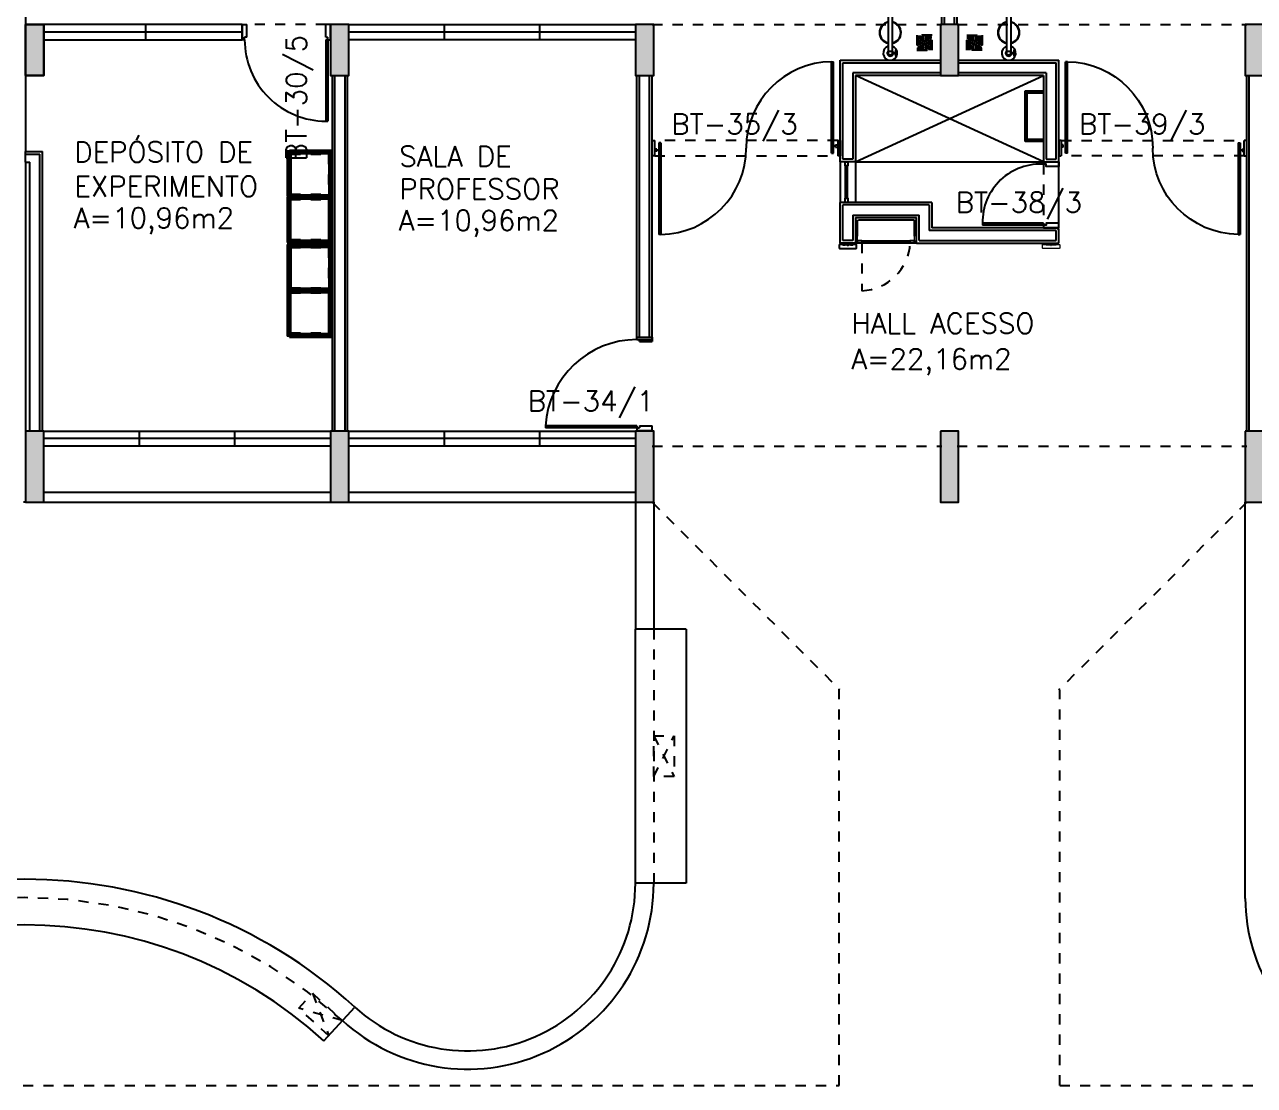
# Model space of a CAD drawing. Header units: metres. Extents: x -31 to 130, y -13 to 69.
# Drawn here: x 26.9 to 39, y 23.88 to 34.33 of the extents above; entities that cross this region are included whole.
import ezdxf

# ---------------------------------------------------------------- set-up
doc = ezdxf.new("R2010")
doc.units = ezdxf.units.M
doc.header["$LTSCALE"] = 0.002
doc.header["$MEASUREMENT"] = 0
doc.linetypes.add('HIDDEN', pattern=[9.525, 6.35, -3.175])
doc.linetypes.add('HIDDEN2', pattern=[4.7625, 3.175, -1.5875])
doc.layers.get('0').update_dxf_attribs({"linetype": 'CONTINUOUS'})
for name, color, linetype in [('A-WC', 2, 'CONTINUOUS'), ('ar-alv', 2, 'CONTINUOUS'), ('ar-banco', 2, 'CONTINUOUS'), ('ar-cal', 2, 'CONTINUOUS'), ('ar-esq', 2, 'CONTINUOUS'), ('ar-estc', 1, 'CONTINUOUS'), ('AR-LAY-OUT-EQUIPAMENTOS', 1, 'CONTINUOUS'), ('ar-piso', 1, 'CONTINUOUS'), ('ar-porta', 1, 'CONTINUOUS'), ('ar-proj', 1, 'HIDDEN'), ('ar-ralo', 1, 'CONTINUOUS'), ('ar-reboco', 2, 'CONTINUOUS'), ('ar-shaft', 2, 'CONTINUOUS'), ('ar-wc', 2, 'CONTINUOUS'), ('ar-xis', 1, 'CONTINUOUS'), ('armario piso-teto', 1, 'CONTINUOUS'), ('armario-proj', 1, 'HIDDEN2'), ('armariop-t01', 1, 'CONTINUOUS'), ('cong-textoarmario', 24, 'CONTINUOUS'), ('DET-PIVO', 2, 'CONTINUOUS'), ('ENDEREÇO', 2, 'CONTINUOUS'), ('esq-01', 1, 'CONTINUOUS'), ('esq-02', 1, 'CONTINUOUS'), ('esq4', 1, 'CONTINUOUS'), ('estc-01', 3, 'CONTINUOUS'), ('h-estc', 3, 'CONTINUOUS'), ('PROJ-MARCO', 1, 'HIDDEN'), ('ptm', 2, 'CONTINUOUS'), ('ptm1', 1, 'CONTINUOUS'), ('ralo', 1, 'HIDDEN2'), ('shaft1', 2, 'CONTINUOUS'), ('TEXTO', 2, 'CONTINUOUS'), ('ÁREA', 2, 'CONTINUOUS')]:
    doc.layers.add(name, color=color, linetype=linetype)
doc.styles.add('UNB-100', font='simplex.shx', dxfattribs={"height": 0.2})
doc.styles.add('UNB1-100', font='simplex.shx', dxfattribs={"height": 0.2})

# ---------------------------------------------------------------- blocks, each defined once
blk = doc.blocks.new('plr01-01p')
at = {"layer": 'h-estc'}
blk.add_hatch(color=3, dxfattribs=at).paths.add_polyline_path([(0.09, 0.075), (-0.09, 0.075), (-0.09, -0.625), (0.09, -0.625)])
at = {"layer": 'estc-01', "color": 3}
blk.add_lwpolyline([(-0.09, 0.075), (-0.09, -0.625), (0.09, -0.625), (0.09, 0.075)], close=True, dxfattribs=at)
blk = doc.blocks.new('esq15-01p')
at = {"layer": 'esq-01'}
for p, q in [((2.91, 0), (0.09, 0)), ((1.03, -0.075), (1.03, 0.075)), ((1.97, -0.075), (1.97, 0.075))]:
    blk.add_line(p, q, dxfattribs=at)
at = {"layer": 'esq-02'}
blk.add_lwpolyline([(2.91, -0.075), (0.09, -0.075), (0.09, 0.075), (2.91, 0.075)], close=True, dxfattribs=at)
blk = doc.blocks.new('sh-01p')
at = {"layer": 'ar-alv'}
for p, q in [((-1.05, 0.05), (-0.09, 0.05)), ((-1.05, -0.9), (-1.05, 0.05)), ((0.09, 0.05), (1.05, 0.05)), ((1.05, -0.9), (1.05, 0.05)), ((-0.95, -0.05), (-0.95, -0.9)), ((-0.09, -0.05), (-0.95, -0.05)), ((0.95, -0.05), (0.09, -0.05)), ((0.95, -0.05), (0.95, -0.9)), ((-0.95, -0.9), (-1.05, -0.9)), ((0.95, -0.9), (1.05, -0.9)), ((-1.05, -1.7), (-1.05, -1.35)), ((-0.2, -1.35), (-1.05, -1.35)), ((-0.95, -1.45), (-0.3, -1.45)), ((-0.95, -1.45), (-0.95, -1.7)), ((-0.3, -1.7), (-0.3, -1.45)), ((-0.2, -1.35), (-0.2, -1.6)), ((1.05, -1.6), (-0.2, -1.6)), ((1.05, -1.7), (1.05, -1.6)), ((-0.95, -1.7), (-1.05, -1.7)), ((-0.3, -1.7), (1.05, -1.7))]:
    blk.add_line(p, q, dxfattribs=at)
at = {"layer": 'ar-proj'}
for p, q in [((0.925, -0.95), (0.925, -1.53)), ((1.075, -1.53), (1.075, -0.97))]:
    blk.add_line(p, q, dxfattribs=at)
at = {"layer": 'ar-proj', "ltscale": 0.01}
blk.add_line((-0.861, -1.725), (-0.861, -2.195), dxfattribs=at)
blk.add_arc((-0.882, -1.699), 0.496, 272.4338, 357.0427, dxfattribs=at)
at = {"layer": 'ar-reboco'}
for p, q in [((-1.075, 0.075), (-0.09, 0.075)), ((-1.075, -0.925), (-1.075, 0.075)), ((0.09, 0.075), (1.075, 0.075)), ((1.075, -0.925), (1.075, 0.075)), ((-0.09, -0.075), (-0.925, -0.075)), ((0.925, -0.075), (0.09, -0.075)), ((0.925, -0.075), (0.925, -0.925)), ((-0.925, -0.925), (-1.075, -0.925)), ((0.925, -0.925), (1.075, -0.925)), ((1.075, -1.575), (1.075, -0.925)), ((-1.075, -1.725), (-1.075, -1.325)), ((-0.175, -1.325), (-1.075, -1.325)), ((-0.175, -1.325), (-0.175, -1.575)), ((-0.925, -1.475), (-0.325, -1.475)), ((-0.925, -1.475), (-0.925, -1.725)), ((-0.325, -1.725), (-0.325, -1.475)), ((1.075, -1.575), (-0.175, -1.575)), ((1.075, -1.725), (1.075, -1.588)), ((-0.925, -1.725), (-1.075, -1.725)), ((-0.325, -1.725), (1.075, -1.725))]:
    blk.add_line(p, q, dxfattribs=at)
blk.add_lwpolyline([(-0.925, -0.075), (-0.925, -0.925)], dxfattribs=at)
at = {"layer": 'ar-xis'}
for p, q in [((-0.925, -0.925), (0.925, -0.075)), ((0.925, -0.925), (-0.925, -0.075))]:
    blk.add_line(p, q, dxfattribs=at)
at = {"layer": 'esq-01'}
for p, q in [((-1.05, -1.743), (-1.026, -1.743)), ((-0.975, -1.743), (-0.95, -1.743))]:
    blk.add_line(p, q, dxfattribs=at)
at = {"layer": 'esq-01', "lineweight": 15}
blk.add_line((-0.925, -1.714), (-0.925, -1.716), dxfattribs=at)
at = {"layer": 'esq-01', "lineweight": 15, "flags": 128}
for points in [[(-0.925, -1.655), (-0.925, -1.725), (-0.904, -1.725), (-0.904, -1.655)], [(-0.346, -1.655), (-0.346, -1.725), (-0.325, -1.725), (-0.325, -1.655)]]:
    blk.add_lwpolyline(points, close=True, dxfattribs=at)
at = {"layer": 'esq-01', "flags": 128}
blk.add_lwpolyline([(-0.92, -1.778, 0.414214), (-0.915, -1.773), (-0.915, -1.743, 0.414214), (-0.92, -1.738), (-0.95, -1.738), (-0.95, -1.743), (-0.998, -1.743), (-0.998, -1.748), (-1.003, -1.748), (-1.003, -1.743), (-1.05, -1.743), (-1.05, -1.738), (-1.08, -1.738), (-1.08, -1.738, 0.414214), (-1.085, -1.743), (-1.085, -1.773, 0.414214), (-1.08, -1.778)], format="xyb", close=True, dxfattribs=at)
at = {"layer": 'esq-01', "lineweight": 15, "flags": 128}
blk.add_lwpolyline([(0.92, -1.778, -0.414214), (0.915, -1.773), (0.915, -1.743, -0.414214), (0.92, -1.738), (0.95, -1.738), (0.95, -1.743), (0.997, -1.743), (0.997, -1.748), (1.002, -1.748), (1.002, -1.743), (1.05, -1.743), (1.05, -1.738), (1.08, -1.738), (1.08, -1.738, -0.414214), (1.085, -1.743), (1.085, -1.773, -0.414214), (1.08, -1.778)], format="xyb", close=True, dxfattribs=at)
at = {"layer": 'esq4'}
for p, q in [((-1.075, -0.925), (-1.075, -1.325)), ((-0.925, -0.925), (-0.925, -1.325)), ((-0.95, -1.743), (-0.95, -1.725)), ((-0.925, -1.738), (-0.938, -1.738)), ((-0.936, -1.727), (-0.936, -1.736)), ((-0.936, -1.736), (-0.925, -1.736)), ((-0.925, -1.736), (-0.925, -1.738)), ((0.925, -1.736), (0.925, -1.738)), ((0.936, -1.736), (0.925, -1.736)), ((0.936, -1.727), (0.936, -1.736)), ((1.064, -1.727), (1.064, -1.736)), ((1.064, -1.736), (1.075, -1.736)), ((1.075, -1.736), (1.075, -1.738))]:
    blk.add_line(p, q, dxfattribs=at)
at = {"layer": 'esq4', "lineweight": 15, "ltscale": 0.0002}
for p, q in [((-1.025, -1.284), (-1.025, -0.961)), ((-1, -1.284), (-1, -0.961)), ((-0.863, -1.7), (-0.387, -1.7)), ((-0.863, -1.725), (-0.387, -1.725))]:
    blk.add_line(p, q, dxfattribs=at)
at = {"layer": 'esq4', "lineweight": 5}
for p, q in [((-0.925, -1.727), (-0.936, -1.727)), ((-0.925, -1.725), (-0.925, -1.727)), ((0.925, -1.725), (0.925, -1.727)), ((0.925, -1.727), (0.936, -1.727)), ((1.075, -1.727), (1.064, -1.727)), ((1.075, -1.725), (1.075, -1.727))]:
    blk.add_line(p, q, dxfattribs=at)
at = {"layer": 'esq4', "linetype": 'Continuous', "lineweight": 5}
for points in [[(1.075, -1.575), (1.062, -1.575), (1.062, -1.588), (1.075, -1.588), (1.075, -1.586), (1.064, -1.586), (1.064, -1.577), (1.075, -1.577)], [(-1.075, -1.738), (-1.05, -1.738), (-1.05, -1.725), (-1.075, -1.725), (-1.075, -1.727), (-1.064, -1.727), (-1.064, -1.736), (-1.075, -1.736)]]:
    blk.add_lwpolyline(points, close=True, dxfattribs=at)
at = {"layer": 'ptm'}
for p, q in [((0.925, -1.53), (0.325, -1.53)), ((0.325, -1.53), (0.325, -1.55)), ((0.925, -1.55), (0.325, -1.55)), ((0.925, -1.53), (0.925, -1.55))]:
    blk.add_line(p, q, dxfattribs=at)
for points in [[(0.925, -0.925), (1.075, -0.925), (1.075, -0.97), (0.95, -0.97), (0.95, -0.95), (0.925, -0.95), (0.925, -0.925)], [(0.925, -1.575), (1.075, -1.575), (1.075, -1.53), (0.95, -1.53), (0.95, -1.55), (0.925, -1.55), (0.925, -1.575)]]:
    blk.add_lwpolyline(points, dxfattribs=at)
at = {"layer": 'ptm1'}
blk.add_arc((0.894, -1.517), 0.569, 85.5635, 181.3143, dxfattribs=at)
at = {"layer": 'shaft1'}
for p, q in [((0.743, -0.724), (0.743, -0.226)), ((0.743, -0.226), (0.925, -0.226)), ((0.743, -0.247), (0.925, -0.247)), ((0.763, -0.705), (0.763, -0.247)), ((0.926, -0.705), (0.743, -0.705)), ((0.925, -0.726), (0.743, -0.726)), ((-1.012, -0.966), (-1.012, -1.284)), ((-0.925, -0.925), (0.925, -0.925)), ((-0.904, -1.658), (-0.904, -1.495)), ((-0.896, -1.495), (-0.346, -1.495)), ((-0.346, -1.495), (-0.346, -1.657)), ((-0.387, -1.712), (-0.863, -1.712))]:
    blk.add_line(p, q, dxfattribs=at)
for points in [[(-1.025, -0.925), (-1, -0.925), (-1, -0.966), (-1.025, -0.966)], [(-1.025, -1.284), (-1, -1.284), (-1, -1.325), (-1.025, -1.325)], [(-0.863, -1.7), (-0.863, -1.725), (-0.904, -1.725), (-0.904, -1.7)], [(-0.346, -1.7), (-0.346, -1.725), (-0.387, -1.725), (-0.387, -1.7)]]:
    blk.add_lwpolyline(points, close=True, dxfattribs=at)
blk = doc.blocks.new('plr02-01p')
at = {"layer": 'h-estc'}
blk.add_hatch(color=3, dxfattribs=at).paths.add_polyline_path([(0.09, 0.075), (-0.09, 0.075), (-0.09, -0.425), (0.09, -0.425)])
at = {"layer": 'estc-01', "color": 3}
blk.add_lwpolyline([(-0.09, 0.075), (-0.09, -0.425), (0.09, -0.425), (0.09, 0.075)], close=True, dxfattribs=at)
blk = doc.blocks.new('pm-80-01p')
at = {"layer": 'ptm'}
for p, q in [((0.105, 0.075), (0.105, 0.875)), ((0.125, 0.875), (0.105, 0.875)), ((0.125, 0.075), (0.125, 0.875)), ((0.105, 0.075), (0.08, 0.075)), ((0.08, 0.075), (0.08, -0.075)), ((0.125, 0.075), (0.105, 0.075)), ((0.105, 0.075), (0.105, 0.05)), ((0.125, 0.05), (0.105, 0.05)), ((0.125, 0.05), (0.125, -0.075)), ((0.905, 0.05), (0.905, -0.075)), ((0.905, 0.05), (0.925, 0.05)), ((0.925, 0.075), (0.95, 0.075)), ((0.925, 0.075), (0.925, 0.05)), ((0.95, 0.075), (0.95, -0.075)), ((0.08, -0.075), (0.125, -0.075)), ((0.95, -0.075), (0.905, -0.075))]:
    blk.add_line(p, q, dxfattribs=at)
at = {"layer": 'ptm', "color": 1}
blk.add_arc((0.125, 0.075), 0.8, 360, 90, dxfattribs=at)
blk = doc.blocks.new('esq16-01p')
at = {"layer": 'esq-01'}
for p, q in [((2.025, 0), (0.075, 0)), ((1.075, 0.075), (1.075, -0.075)), ((2.025, 0.075), (2.025, -0.075))]:
    blk.add_line(p, q, dxfattribs=at)
at = {"layer": 'esq-02'}
blk.add_lwpolyline([(2.025, 0.075), (0.075, 0.075), (0.075, -0.075), (2.025, -0.075)], close=True, dxfattribs=at)
at = {"rotation": 180}
blk.add_blockref('pm-80-01p', (2.975, 0), dxfattribs=at)
blk = doc.blocks.new('esq16b-01p')
at = {"layer": 'esq-01'}
for p, q in [((2.91, 0), (0.09, 0)), ((1.03, -0.075), (1.03, 0.075)), ((1.97, -0.075), (1.97, 0.075))]:
    blk.add_line(p, q, dxfattribs=at)
at = {"layer": 'esq-02'}
blk.add_lwpolyline([(2.91, -0.075), (0.09, -0.075), (0.09, 0.075), (2.91, 0.075)], close=True, dxfattribs=at)
blk = doc.blocks.new('pm-90-01p')
at = {"layer": 'ptm'}
for p, q in [((0.105, 0.075), (0.105, 0.975)), ((0.125, 0.975), (0.105, 0.975)), ((0.125, 0.075), (0.125, 0.975)), ((0.105, 0.075), (0.08, 0.075)), ((0.08, 0.075), (0.08, -0.075)), ((0.125, 0.075), (0.105, 0.075)), ((0.125, 0.075), (0.105, 0.075)), ((0.105, 0.075), (0.105, 0.05)), ((0.125, 0.05), (0.105, 0.05)), ((0.125, 0.05), (0.125, -0.075)), ((0.955, 0.05), (0.955, -0.075)), ((0.955, 0.05), (0.975, 0.05)), ((0.975, 0.075), (1, 0.075)), ((0.975, 0.075), (0.975, 0.05)), ((1, 0.075), (1, -0.075)), ((0.08, -0.075), (0.125, -0.075)), ((1, -0.075), (0.955, -0.075))]:
    blk.add_line(p, q, dxfattribs=at)
at = {"layer": 'ptm', "color": 1}
blk.add_arc((0.073, 0.074), 0.902, 0.054, 86.687, dxfattribs=at)
blk = doc.blocks.new('pm-dp90-01p')
at = {"layer": 'DET-PIVO'}
for centre in [(-0.85, 0), (0.85, 0)]:
    blk.add_circle(centre, 0.005, dxfattribs=at)
at = {"layer": 'PROJ-MARCO'}
for p, q in [((0.9, 0.075), (-0.9, 0.075)), ((-0.9, -0.075), (0.9, -0.075))]:
    blk.add_line(p, q, dxfattribs=at)
at = {"layer": 'ptm'}
for p, q in [((0.84, -0.05), (0.84, 0.85)), ((0.84, 0.85), (0.86, 0.85)), ((0.86, -0.05), (0.86, 0.85)), ((-0.925, -0.075), (-0.925, 0.075)), ((-0.925, 0.075), (-0.9, 0.075)), ((-0.9, -0.075), (-0.9, 0.075)), ((-0.86, 0.05), (-0.86, -0.85)), ((-0.84, 0.05), (-0.86, 0.05)), ((-0.84, 0.05), (-0.84, -0.85)), ((0.88, 0.03), (0.9, 0.03)), ((0.88, 0.01), (0.88, 0.03)), ((0.88, 0.01), (0.9, 0.01)), ((0.9, 0.075), (0.925, 0.075)), ((0.9, 0.075), (0.9, -0.075)), ((0.925, 0.075), (0.925, -0.075)), ((-0.9, -0.075), (-0.925, -0.075)), ((-0.88, -0.01), (-0.9, -0.01)), ((-0.88, -0.03), (-0.9, -0.03)), ((-0.88, -0.01), (-0.88, -0.03)), ((0.84, -0.05), (0.86, -0.05)), ((0.925, -0.075), (0.9, -0.075)), ((-0.84, -0.85), (-0.86, -0.85))]:
    blk.add_line(p, q, dxfattribs=at)
at = {"layer": 'ptm', "color": 1}
for centre, start, end in [((0.85, 0), 90.6743, 180), ((-0.85, 0), 270.6743, 0)]:
    blk.add_arc(centre, 0.85, start, end, dxfattribs=at)
blk = doc.blocks.new('mob-ar5m')
at = {"layer": 'armario piso-teto'}
for p, q in [((-0.48, 0.42), (-0.48, 0)), ((-0.455, 0.42), (-0.48, 0.42)), ((-0.47, 0.44), (-0.0225, 0.44)), ((-0.47, 0.41), (-0.47, 0.01)), ((-0.47, 0.41), (-0.455, 0.41)), ((-0.46, 0.43), (-0.0325, 0.43)), ((-0.455, 0.41), (-0.455, 0.42)), ((-0.03, 0.42), (-0.03, 0.02)), ((-0.0175, 0.44), (0.43, 0.44)), ((-0.01, 0.42), (-0.01, 0.02)), ((-0.0075, 0.43), (0.42, 0.43)), ((0.415, 0.42), (0.44, 0.42)), ((0.415, 0.41), (0.415, 0.42)), ((0.43, 0.41), (0.415, 0.41)), ((0.43, 0.41), (0.43, 0.01)), ((0.44, 0.42), (0.44, 0)), ((-0.48, 0), (-0.455, 0)), ((-0.47, 0.035), (-0.46, 0.035)), ((-0.47, 0.01), (0.43, 0.01)), ((-0.46, 0.035), (-0.46, 0.02)), ((-0.46, 0.02), (0.42, 0.02)), ((-0.455, 0.01), (-0.455, 0)), ((0.415, 0.01), (0.415, 0)), ((0.44, 0), (0.415, 0)), ((0.42, 0.035), (0.42, 0.02)), ((0.43, 0.035), (0.42, 0.035))]:
    blk.add_line(p, q, dxfattribs=at)
at = {"layer": 'armario piso-teto', "linetype": 'Continuous'}
for p, q in [((-0.47, 0.42), (-0.47, 0.44)), ((-0.46, 0.42), (-0.46, 0.43)), ((-0.0325, 0.42), (-0.0325, 0.43)), ((-0.0325, 0.42), (-0.0075, 0.42)), ((-0.0225, 0.42), (-0.0225, 0.44)), ((-0.0225, 0.42), (-0.0225, 0.44)), ((-0.02, 0.42), (-0.02, 0.405)), ((-0.0175, 0.42), (-0.0175, 0.44)), ((-0.0175, 0.42), (-0.0175, 0.44)), ((-0.0075, 0.42), (-0.0075, 0.43)), ((0.42, 0.42), (0.42, 0.43)), ((0.43, 0.42), (0.43, 0.44)), ((-0.02, 0.02), (-0.02, 0.035))]:
    blk.add_line(p, q, dxfattribs=at)
at = {"layer": 'armario-proj', "linetype": 'HIDDEN2'}
for p, q in [((-0.455, 0.41), (-0.44, 0.41)), ((-0.44, 0.41), (-0.44, 0.02)), ((-0.045, 0.41), (-0.045, 0.02)), ((-0.03, 0.41), (-0.045, 0.41)), ((0.005, 0.41), (0.005, 0.02)), ((0.4, 0.41), (0.4, 0.02)), ((-0.44, 0.035), (-0.045, 0.035)), ((0.005, 0.035), (0.4, 0.035))]:
    blk.add_line(p, q, dxfattribs=at)
at = {"layer": 'armariop-t01', "linetype": 'Continuous'}
for p, q in [((-0.455, 0.42), (-0.0325, 0.42)), ((-0.455, 0.41), (-0.455, 0.02)), ((-0.45, 0.41), (-0.035, 0.41)), ((-0.45, 0.41), (-0.45, 0.025)), ((-0.445, 0.405), (-0.04, 0.405)), ((-0.445, 0.405), (-0.445, 0.03)), ((-0.01, 0.41), (0.005, 0.41)), ((0.415, 0.42), (-0.0075, 0.42)), ((0.41, 0.41), (-0.005, 0.41)), ((0.405, 0.405), (0, 0.405)), ((0.4, 0.4099), (0.415, 0.4099)), ((0.405, 0.405), (0.405, 0.03)), ((0.41, 0.41), (0.41, 0.025)), ((0.415, 0.41), (0.415, 0.02)), ((-0.455, 0), (0.415, 0))]:
    blk.add_line(p, q, dxfattribs=at)
at = {"layer": 'armariop-t01'}
for p, q in [((-0.04, 0.405), (-0.04, 0.03)), ((-0.035, 0.41), (-0.035, 0.025)), ((-0.005, 0.41), (-0.005, 0.025)), ((0, 0.405), (0, 0.03)), ((-0.45, 0.025), (-0.035, 0.025)), ((-0.445, 0.03), (-0.04, 0.03)), ((0.41, 0.025), (-0.005, 0.025)), ((0.405, 0.03), (0, 0.03))]:
    blk.add_line(p, q, dxfattribs=at)
blk = doc.blocks.new('ralo-15cm')
at = {"layer": 'ralo'}
h = blk.add_hatch(dxfattribs=at)
h.set_pattern_fill('DOTS', color=256, scale=0.005, style=0)
h.set_pattern_definition([(0, (-210.436618, -163.386024), (0.00396875, 0.0079375), [0, -0.0079375])])
h.paths.add_polyline_path([(0.07, 0.064, 0.109147), (0.065, 0.07), (0.044, 0.07, 0.234403), (0.037, 0.056, 0.031938), (0.037, 0.054, -0.085518), (0.053, 0.038, 0.304982), (0.07, 0.048)])
h.paths.add_polyline_path([(-0.047, 0.07), (-0.065, 0.07, 0.101422), (-0.07, 0.065), (-0.07, 0.047, 0.322568), (-0.052, 0.04, -0.06492), (-0.04, 0.051, 0.065904), (-0.039, 0.056, 0.253091)])
h.paths.add_polyline_path([(-0.054, -0.037, 0.248259), (-0.07, -0.043), (-0.07, -0.068, 0.039546), (-0.068, -0.07), (-0.044, -0.07, 0.224729), (-0.037, -0.055, 0.030017), (-0.037, -0.053, -0.089405)])
h.paths.add_polyline_path([(0.07, -0.042, 0.270307), (0.052, -0.039, -0.063767), (0.041, -0.051, 0.073161), (0.04, -0.056, 0.228135), (0.047, -0.07), (0.069, -0.07, 0.013274), (0.07, -0.069)])
for p, q in [((-0.047, 0.002), (-0.062, 0.002)), ((-0.027, 0.002), (-0.044, 0.002)), ((-0.021, 0.042), (-0.029, 0.055)), ((-0.009, 0.002), (-0.024, 0.002)), ((-0.011, 0.024), (-0.02, 0.04)), ((-0.003, 0.009), (-0.01, 0.022)), ((0.007, 0.007), (0.014, 0.02)), ((0.015, 0.022), (0.024, 0.037)), ((0.026, 0.039), (0.033, 0.052)), ((-0.026, -0.039), (-0.033, -0.052)), ((-0.015, -0.022), (-0.024, -0.037)), ((-0.007, -0.007), (-0.014, -0.02)), ((0.002, -0.009), (0.01, -0.022)), ((0.009, -0.003), (0.024, -0.003)), ((0.011, -0.024), (0.02, -0.04)), ((0.021, -0.042), (0.029, -0.055)), ((0.027, -0.003), (0.044, -0.003)), ((0.047, -0.003), (0.062, -0.003))]:
    blk.add_line(p, q, dxfattribs=at)
for points in [[(-0.075, -0.075), (0.075, -0.075), (0.075, 0.075), (-0.075, 0.075)], [(-0.07, -0.07), (0.07, -0.07), (0.07, 0.07), (-0.07, 0.07)]]:
    blk.add_lwpolyline(points, close=True, dxfattribs=at)
for radius in [0.065, 0.00337]:
    blk.add_circle((0, 0), radius, dxfattribs=at)
for radius, start, end in [(0.0617, 152.3206, 177.6794), (0.0617, 122.3206, 147.6794), (0.0468, 153.0651, 176.9349), (0.0443, 153.2384, 176.7616), (0.0468, 123.0651, 146.9349), (0.0443, 123.2384, 146.7616), (0.0617, 92.3206, 117.6794), (0.0268, 155.3615, 174.6385), (0.0243, 155.916, 174.084), (0.0268, 125.3615, 144.6385), (0.0468, 93.0651, 116.9349), (0.0443, 93.2384, 116.7616), (0.0243, 125.916, 144.084), (0.0268, 95.3615, 114.6385), (0.0243, 95.916, 114.084), (0.0617, 62.3206, 87.6794), (0.0468, 63.0651, 86.9349), (0.0443, 63.2384, 86.7616), (0.0268, 65.3615, 84.6385), (0.0243, 65.916, 84.084), (0.0243, 35.916, 54.084), (0.0268, 35.3615, 54.6385), (0.0243, 5.916, 24.084), (0.0443, 33.2384, 56.7616), (0.0268, 5.3615, 24.6385), (0.0468, 33.0651, 56.9349), (0.0617, 32.3206, 57.6794), (0.0443, 3.2384, 26.7616), (0.0468, 3.0651, 26.9349), (0.0617, 2.3206, 27.6794), (0.0617, 182.3206, 207.6794), (0.0617, 212.3206, 237.6794), (0.0468, 183.0651, 206.9349), (0.0443, 183.2384, 206.7616), (0.0468, 213.0651, 236.9349), (0.0443, 213.2384, 236.7616), (0.0617, 242.3206, 267.6794), (0.0268, 185.3615, 204.6385), (0.0243, 185.916, 204.084), (0.0268, 215.3615, 234.6385), (0.0468, 243.0651, 266.9349), (0.0243, 215.916, 234.084), (0.0443, 243.2384, 266.7616), (0.0268, 245.3615, 264.6385), (0.0243, 245.916, 264.084), (0.0243, 275.916, 294.084), (0.0268, 275.3615, 294.6385), (0.0443, 273.2384, 296.7616), (0.0468, 273.0651, 296.9349), (0.0617, 272.3206, 297.6794), (0.0243, 305.916, 324.084), (0.0268, 305.3615, 324.6385), (0.0243, 335.916, 354.084), (0.0268, 335.3615, 354.6385), (0.0443, 303.2384, 326.7616), (0.0468, 303.0651, 326.9349), (0.0617, 302.3206, 327.6794), (0.0443, 333.2384, 356.7616), (0.0468, 333.0651, 356.9349), (0.0617, 332.3206, 357.6794)]:
    blk.add_arc((0, 0), radius, start, end, dxfattribs=at)
blk = doc.blocks.new('BOX')
at = {"color": 1}
for p, q in [((-0.057, -0.14), (-0.057, -0.2)), ((-0.053, -0.14), (-0.053, -0.2)), ((-0.03, -0.165), (-0.053, -0.165)), ((-0.03, -0.175), (-0.053, -0.175)), ((-0.02, -0.73), (-0.02, -0.192)), ((0.02, -0.73), (0.02, -0.192))]:
    blk.add_line(p, q, dxfattribs=at)
blk.add_circle((0, -0.17), 0.02, dxfattribs=at)
for centre, radius, start, end in [((0, -0.17), 0.0699, 286.6348, 253.3652), ((-0.055, -0.14), 0.002, 0, 180), ((-0.055, -0.2), 0.002, 180, 0), ((0, -0.17), 0.03, 311.8103, 228.1897), ((0, -0.371), 0.107, 100.7532, 259.2468), ((0, -0.371), 0.103, 100.7532, 259.2468), ((0, -0.371), 0.103, 280.7532, 79.2468), ((0, -0.371), 0.107, 280.7532, 79.2468), ((0, -0.73), 0.15, 97.6623, 82.3377), ((0, -0.73), 0.025, 143.1301, 36.8699), ((0, -0.73), 0.02, 180, 0)]:
    blk.add_arc(centre, radius, start, end, dxfattribs=at)
blk = doc.blocks.new('chuvemerg-p')
at = {"layer": 'A-WC', "color": 1, "xscale": 4.000000000000012, "yscale": 4.000000000000012, "zscale": 4.000000000000012, "rotation": 315.0000000000003}
blk.add_blockref('BOX', (0, 0), dxfattribs=at)
blk = doc.blocks.new('chuveiro-emerg')
at = {"layer": 'AR-LAY-OUT-EQUIPAMENTOS', "xscale": 0.250000000000002, "yscale": 0.250000000000002, "zscale": 0.250000000000002, "rotation": 134.9999999999999}
blk.add_blockref('chuvemerg-p', (-0.1, -0.0075), dxfattribs=at)
blk = doc.blocks.new('grelha proj')
at = {"layer": 'ar-proj', "color": 1}
for p, q in [((0.4, 0.2), (0, 0)), ((0, 0.2), (0.4, 0))]:
    blk.add_line(p, q, dxfattribs=at)
blk.add_lwpolyline([(0, 0.2), (0.4, 0.2), (0.4, 0), (0, 0)], close=True, dxfattribs=at)

msp = doc.modelspace()

# ---------------------------------------------------------------- linework, layer by layer
msp.add_line((26.91, 29.625), (26.89, 29.625))
at = {"layer": 'ar-alv'}
for p, q in [((35.95, 34.325), (35.95, 44.175)), ((36.05, 34.325), (36.05, 44.175)), ((29.95, 33.825), (29.95, 30.325)), ((30.05, 33.825), (30.05, 30.325)), ((32.95, 31.25), (32.95, 33.825)), ((33.05, 31.25), (33.05, 33.825)), ((38.95, 30.325), (38.95, 33.825)), ((26.91, 33.05), (27.05, 33.05)), ((26.91, 32.97), (26.91, 33.05)), ((27.05, 30.325), (27.05, 33.05)), ((26.91, 32.97), (26.95, 32.97)), ((26.95, 30.325), (26.95, 32.97)), ((32.95, 31.25), (33.05, 31.25))]:
    msp.add_line(p, q, dxfattribs=at)
at = {"layer": 'ar-banco'}
for p, q in [((38.91, 25.725), (38.91, 29.625)), ((33.41, 28.375), (32.91, 28.375)), ((32.91, 25.875), (32.91, 28.375)), ((33.41, 28.375), (33.41, 25.875)), ((33.41, 25.875), (32.91, 25.875)), ((29.845, 24.323), (30.148, 24.656))]:
    msp.add_line(p, q, dxfattribs=at)
for centre, radius, start, end in [((26.9, 21.092), 4.822, 47.6466, 132.3534), ((40.64, 25.725), 1.73, 180, 313.0159), ((26.9, 21.092), 4.372, 47.6466, 132.3534)]:
    msp.add_arc(centre, radius, start, end, dxfattribs=at)
at = {"layer": 'ar-cal'}
for p, q in [((32.91, 29.625), (32.91, 28.375)), ((33.09, 29.625), (33.09, 28.375)), ((33.09, 25.875), (33.09, 25.875))]:
    msp.add_line(p, q, dxfattribs=at)
for radius, end in [(1.83, 360), (1.65, 0)]:
    msp.add_arc((31.26, 25.875), radius, 227.6466, end, dxfattribs=at)
at = {"layer": 'ar-piso'}
for p, q in [((26.91, 44.175), (26.91, 34.325)), ((26.91, 33.825), (26.91, 33.075)), ((26.91, 32.97), (26.91, 30.325)), ((27.09, 29.725), (29.91, 29.725)), ((30.09, 29.725), (32.91, 29.725)), ((27.09, 29.625), (29.91, 29.625)), ((30.09, 29.625), (32.91, 29.625))]:
    msp.add_line(p, q, dxfattribs=at)
at = {"layer": 'ar-proj'}
for p, q in [((29.865, 34.325), (29.085, 34.325)), ((33.075, 34.325), (35.925, 34.325)), ((36.075, 34.325), (38.925, 34.325)), ((33.075, 30.175), (35.925, 30.175)), ((36.075, 30.175), (38.925, 30.175)), ((33.075, 29.625), (34.915, 27.785)), ((38.925, 29.625), (37.075, 27.775)), ((33.09, 28.375), (33.09, 25.875)), ((34.915, 23.885), (34.915, 27.785)), ((37.085, 23.885), (37.085, 27.775)), ((18.885, 23.885), (34.915, 23.885)), ((37.085, 23.885), (52.915, 23.885))]:
    msp.add_line(p, q, dxfattribs=at)
msp.add_arc((26.9, 21.092), 4.642, 47.6466, 132.3534, dxfattribs=at)
at = {"layer": 'ar-reboco'}
for p, q in [((35.925, 34.325), (35.925, 44.175)), ((36.075, 34.325), (36.075, 44.175)), ((29.925, 33.825), (29.925, 30.325)), ((30.075, 33.825), (30.075, 30.325)), ((32.925, 31.225), (32.925, 33.825)), ((33.075, 31.225), (33.075, 33.825)), ((38.925, 30.325), (38.925, 33.825)), ((26.91, 33.075), (27.075, 33.075)), ((26.91, 33.05), (26.91, 33.075)), ((27.075, 30.325), (27.075, 33.075)), ((32.925, 31.225), (33.075, 31.225))]:
    msp.add_line(p, q, dxfattribs=at)

# ---------------------------------------------------------------- block references
for p, rotation in [((33.29, 26.925), 89.99999999999912), ((29.597, 24.644), 317.646595549867)]:
    msp.add_blockref('grelha proj', p, dxfattribs=dict(rotation=rotation))
at = {"layer": 'ar-esq'}
for name, p in [('esq16-01p', (27.015, 34.25)), ('esq16b-01p', (30, 34.25)), ('esq15-01p', (27, 30.25)), ('esq15-01p', (30, 30.25))]:
    msp.add_blockref(name, p, dxfattribs=at)
at = {"layer": 'ar-estc', "xscale": -1}
msp.add_blockref('plr02-01p', (27, 34.25), dxfattribs=at)
at = {"layer": 'ar-estc'}
for p in [(27, 34.25), (30, 34.25), (33, 34.25), (36, 34.25), (39, 34.25)]:
    msp.add_blockref('plr02-01p', p, dxfattribs=at)
at = {"layer": 'ar-estc', "rotation": 359.9999999999997}
for p in [(27, 30.25), (30, 30.25), (33, 30.25), (36, 30.25), (39, 30.25)]:
    msp.add_blockref('plr01-01p', p, dxfattribs=at)
at = {"layer": 'ar-porta'}
for name, p, rotation in [('pm-dp90-01p', (34, 33.11), 180.0000000000002), ('pm-90-01p', (33, 30.25), 90)]:
    msp.add_blockref(name, p, dxfattribs=dict(at, rotation=rotation))
at = {"layer": 'ar-porta', "xscale": -1, "rotation": 179.9999999999998}
msp.add_blockref('pm-dp90-01p', (38, 33.11), dxfattribs=at)
at = {"layer": 'ar-ralo'}
msp.add_blockref('ralo-15cm', (35.754, 34.147), dxfattribs=at)
at = {"layer": 'ar-ralo', "xscale": -1}
msp.add_blockref('ralo-15cm', (36.246, 34.147), dxfattribs=at)
at = {"layer": 'ar-shaft'}
msp.add_blockref('sh-01p', (36, 33.9), dxfattribs=at)
at = {"layer": 'ar-wc', "rotation": 90}
for p in [(35.41, 33.975), (36.575, 33.975)]:
    msp.add_blockref('chuveiro-emerg', p, dxfattribs=at)
at = {"layer": 'cong-textoarmario', "xscale": -1, "rotation": 90}
for p in [(29.925, 32.61), (29.925, 31.69)]:
    msp.add_blockref('mob-ar5m', p, dxfattribs=at)

# ---------------------------------------------------------------- texts
at = {"layer": 'ENDEREÇO', "style": 'UNB-100'}
msp.add_text('BT-30/5', height=0.2, rotation=90, dxfattribs=at).set_placement((29.674, 32.981))
for s, p in [('BT-35/3', (33.263, 33.246)), ('BT-39/3', (37.274, 33.246)), ('BT-38/3', (36.062, 32.476)), ('BT-34/1', (31.851, 30.521))]:
    msp.add_text(s, height=0.2, dxfattribs=at).set_placement(p)
at = {"layer": 'TEXTO', "style": 'UNB1-100'}
for s, p in [('DEPÓSITO DE', (27.389, 32.97)), ('SALA DE', (30.586, 32.928)), ('EXPERIMENTO', (27.389, 32.633)), ('PROFESSOR', (30.586, 32.607)), ('HALL ACESSO', (35.036, 31.286))]:
    msp.add_text(s, height=0.2, dxfattribs=at).set_placement(p)
at = {"layer": 'ÁREA', "style": 'UNB1-100'}
for s, p in [('A=10,96m2', (27.384, 32.323)), ('A=10,96m2', (30.581, 32.298)), ('A=22,16m2', (35.033, 30.935))]:
    msp.add_text(s, height=0.2, dxfattribs=at).set_placement(p)

doc.saveas('drawing.dxf')
